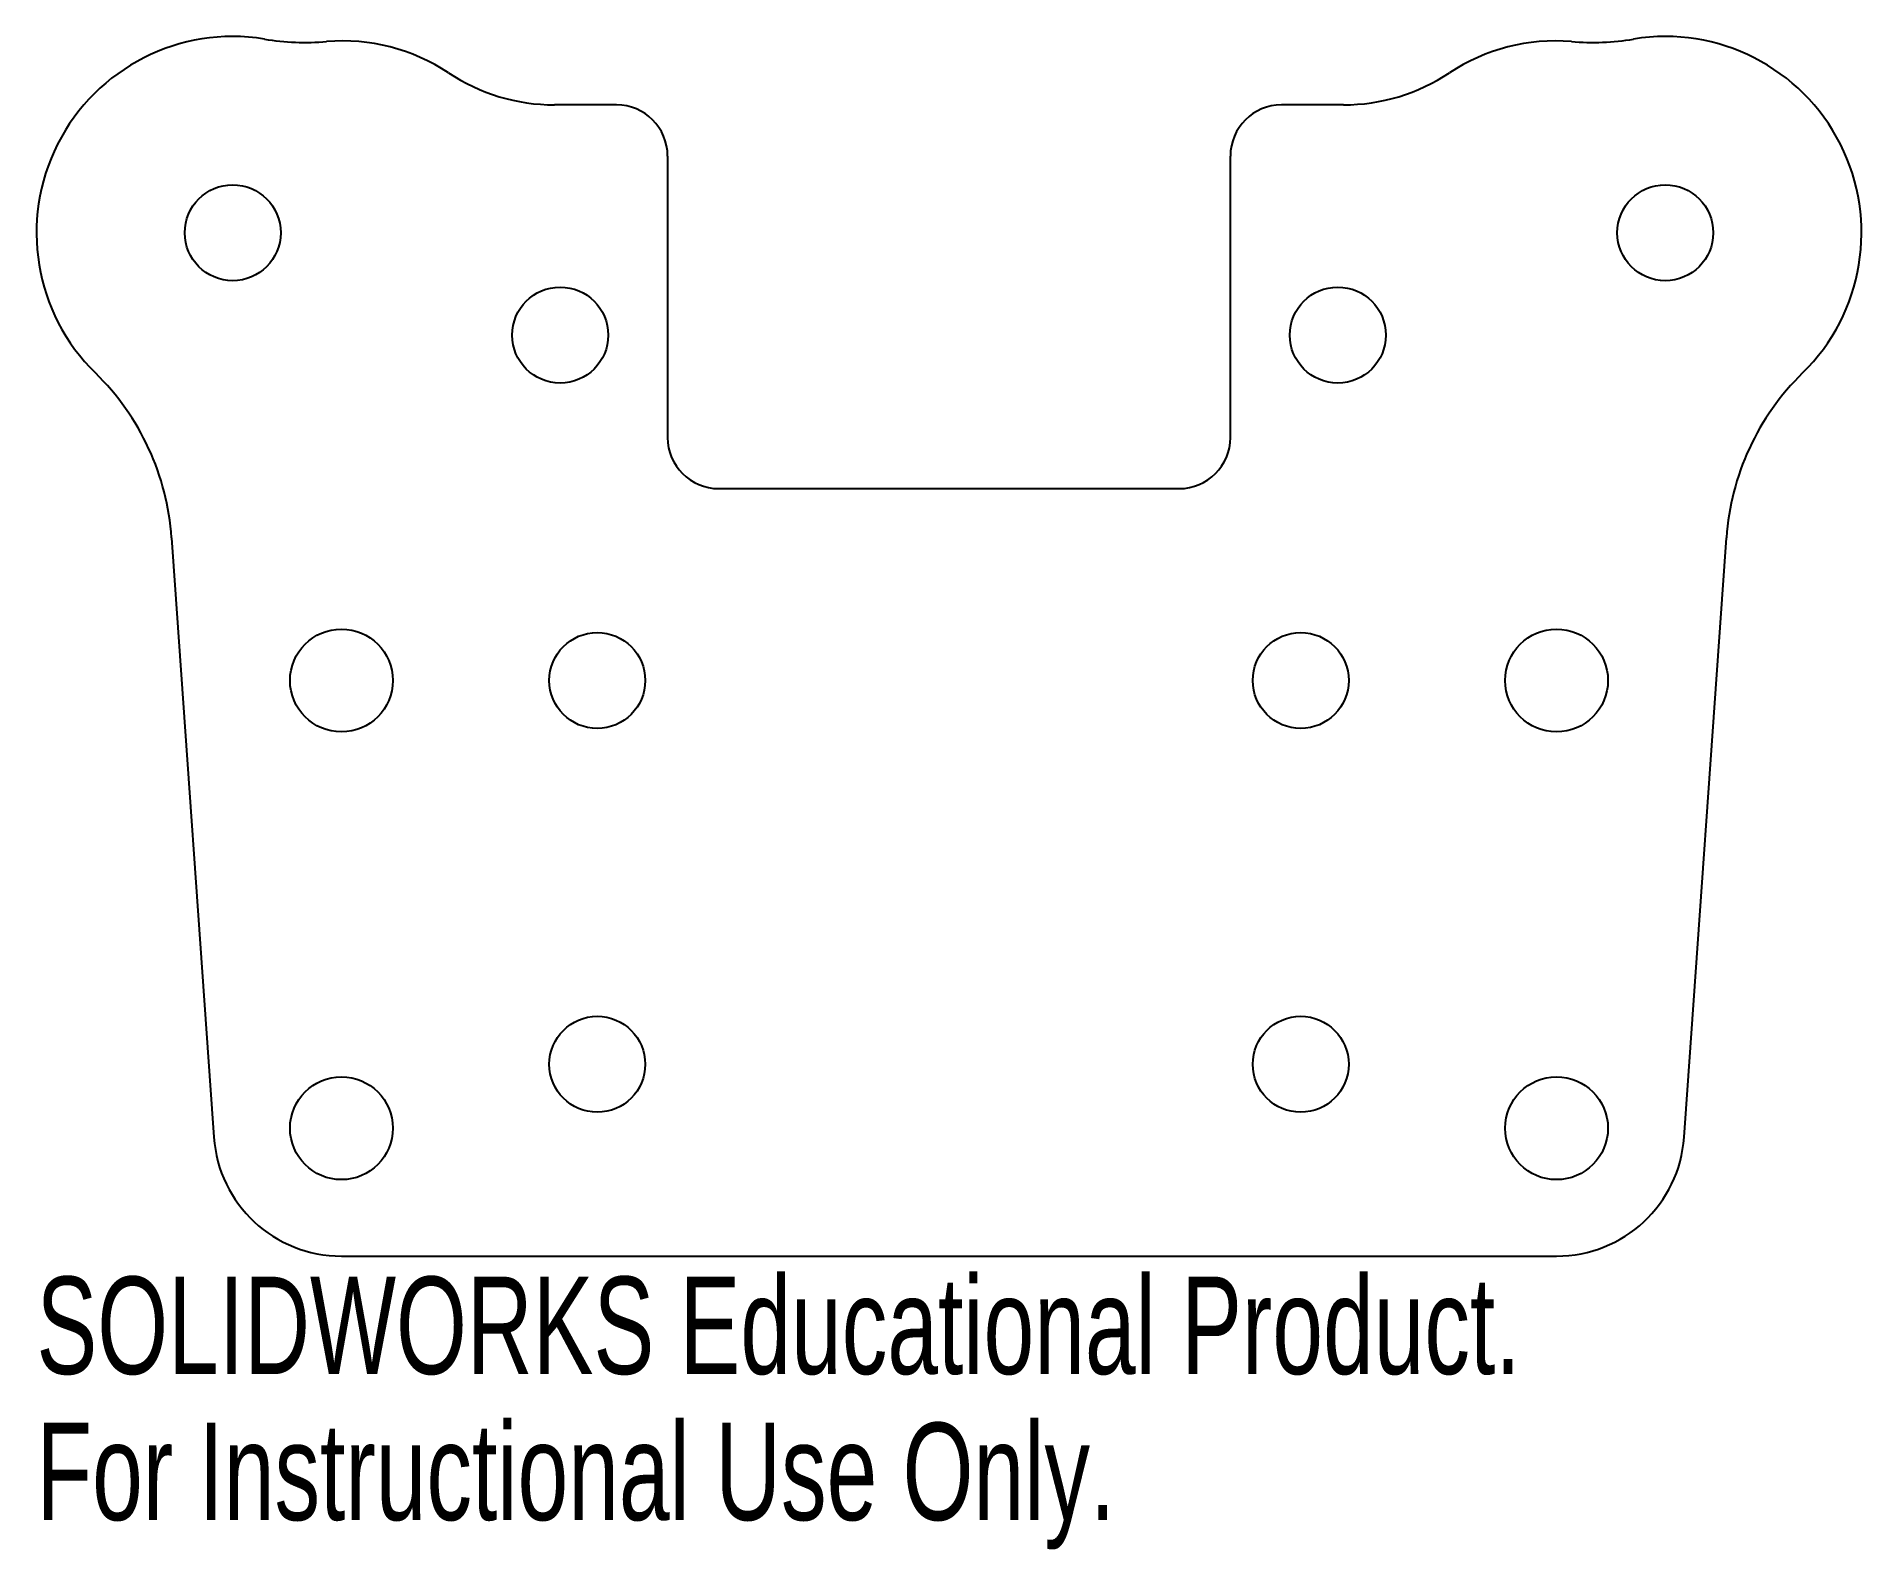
# Model space of a CAD drawing. Header units: inches. Extents: x -1.78 to 1.78, y -1.32 to 1.63.
import ezdxf

# ---------------------------------------------------------------- set-up
doc = ezdxf.new("R2010")
doc.units = ezdxf.units.IN
doc.header["$MEASUREMENT"] = 0
doc.styles.add('SLDTEXTSTYLE0', font='TXT', dxfattribs={"width": 0.7})

msp = doc.modelspace()

# ---------------------------------------------------------------- linework, layer by layer
at = {"color": 7, "linetype": 'Continuous', "lineweight": 25}
for p, q in [((-0.65, 1.5), (-0.771, 1.5)), ((0.771, 1.5), (0.65, 1.5)), ((-0.55, 1.4), (-0.55, 0.85)), ((0.55, 0.85), (0.55, 1.4)), ((-0.45, 0.75), (0.45, 0.75)), ((-1.5195, 0.6539), (-1.4369, -0.5176)), ((1.4369, -0.5176), (1.5195, 0.6539)), ((-1.1875, -0.75), (1.1875, -0.75))]:
    msp.add_line(p, q, dxfattribs=at)
for centre, radius in [((-1.4, 1.25), 0.0937), ((1.4, 1.25), 0.0937), ((-0.76, 1.05), 0.0938), ((0.76, 1.05), 0.0938), ((-1.1875, 0.375), 0.1005), ((-0.6875, 0.375), 0.0937), ((0.6875, 0.375), 0.0937), ((1.1875, 0.375), 0.1005), ((-0.6875, -0.375), 0.0937), ((0.6875, -0.375), 0.0937), ((-1.1875, -0.5), 0.1005), ((1.1875, -0.5), 0.1005)]:
    msp.add_circle(centre, radius, dxfattribs=at)
for centre, radius, start, end in [((-1.4, 1.25), 0.3836, 80.7321, 225.5957), ((-1.2577, 2.122), 0.5, 260.7321, 274.7286), ((-1.1856, 1.25), 0.375, 56.4427, 94.7286), ((1.1856, 1.25), 0.375, 85.2714, 123.5573), ((1.2577, 2.122), 0.5, 265.2714, 279.2679), ((1.4, 1.25), 0.3836, 314.4043, 99.2679), ((-0.771, 1.875), 0.375, 236.4427, 270), ((0.771, 1.875), 0.375, 270, 303.5573), ((-0.65, 1.4), 0.1, 0, 90), ((0.65, 1.4), 0.1, 90, 180), ((-2.0182, 0.6188), 0.5, 4.0329, 45.5957), ((2.0182, 0.6188), 0.5, 134.4043, 175.9671), ((-0.45, 0.85), 0.1, 180, 270), ((0.45, 0.85), 0.1, 270, 0), ((-1.1875, -0.5), 0.25, 184.0329, 270), ((1.1875, -0.5), 0.25, 270, 355.9671)]:
    msp.add_arc(centre, radius, start, end, dxfattribs=at)

# ---------------------------------------------------------------- texts
at = {"color": 7, "linetype": 'Continuous', "char_height": 0.1903, "attachment_point": 1, "style": 'SLDTEXTSTYLE0'}
for s, insert in [('SOLIDWORKS Educational Product.', (-1.7836, -0.7901)), ('For Instructional Use Only.', (-1.7836, -1.0756))]:
    msp.add_mtext(s, dxfattribs=dict(at, insert=insert))

doc.saveas('drawing.dxf')
